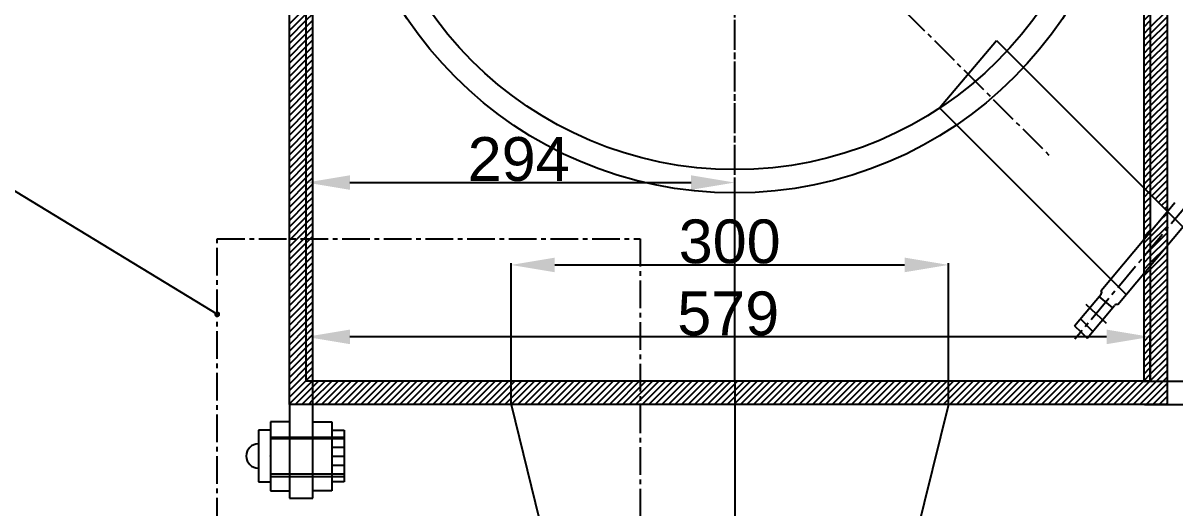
# Model space of a CAD drawing. Header units: millimetres. Extents: x 26210 to 45551, y 4625 to 8601.
# Drawn here: x 26623 to 27413, y 7238 to 7571 of the extents above; entities that cross this region are included whole.
import ezdxf
from ezdxf import colors
from ezdxf.entities.mleader import LeaderData, LeaderLine
from ezdxf.math import Vec2, Vec3

# ---------------------------------------------------------------- set-up
doc = ezdxf.new("R2010")
doc.units = ezdxf.units.MM
doc.linetypes.add('CENTER2', pattern=[28.575, 19.05, -3.175, 3.175, -3.175])
doc.styles.get("Standard").update_dxf_attribs({"font": 'arial.ttf'})
doc.dimstyles.new('ISO-25', dxfattribs={"dimtxt": 2.5, "dimasz": 2.5, "dimexe": 1.25, "dimexo": 0.625, "dimtad": 1, "dimdsep": 46, "dimtxsty": 'Standard', "dimcen": 2.5, "dimadec": 0, "dimazin": 0, "dimtfac": 1, "dimtmove": 0, "dimatfit": 3, "dimfxl": 1, "dimarcsym": 0})
pattern_1 = [(45, (8226.15, 5222.2448), (-2.24506403, 2.24506403), [])]

# ---------------------------------------------------------------- blocks, each defined once
blk = doc.blocks.new('*U189')
at = {"color": 0, "linetype": 'CENTER2', "lineweight": -3, "transparency": 16777216}
blk.add_line((48.94, 58.47), (-47.83, -57.14), dxfattribs=at)
blk = doc.blocks.new('*U188')
at = {"color": 0, "linetype": 'CENTER2', "lineweight": -3, "transparency": 16777216}
blk.add_line((-7.01, 6.49), (7.01, -6.49), dxfattribs=at)
blk = doc.blocks.new('*D200')
at = {"color": 0, "lineweight": -2, "transparency": 16777216}
for p, q in [((26817.15, 7325.65), (26817.15, 7356.57)), ((27396.15, 7325.65), (27396.15, 7356.57)), ((27366.15, 7355.32), (26847.15, 7355.32))]:
    blk.add_line(p, q, dxfattribs=at)
at = {"color": 0, "lineweight": -3, "transparency": 16777216}
for points in [[(26847.15, 7360.32), (26847.15, 7350.32), (26817.15, 7355.32)], [(27366.15, 7360.32), (27366.15, 7350.32), (27396.15, 7355.32)]]:
    blk.add_solid(points, dxfattribs=at)
at = {"layer": 'Defpoints', "color": 0, "lineweight": -3, "transparency": 16777216}
for p in [(26817.15, 7355.32), (26817.15, 7325.02), (27396.15, 7325.02)]:
    blk.add_point(p, dxfattribs=at)
at = {"color": 0, "transparency": 16777216, "insert": (27106.65, 7371.26), "char_height": 30, "attachment_point": 5}
blk.add_mtext('579', dxfattribs=at)
blk = doc.blocks.new('*D201')
at = {"color": 0, "lineweight": -2, "transparency": 16777216}
for p, q in [((27396.78, 8075.02), (27521.81, 8075.02)), ((27520.56, 8045.02), (27520.56, 7355.02)), ((27396.78, 7325.02), (27521.81, 7325.02))]:
    blk.add_line(p, q, dxfattribs=at)
at = {"color": 0, "lineweight": -3, "transparency": 16777216}
for points in [[(27515.56, 8045.02), (27525.56, 8045.02), (27520.56, 8075.02)], [(27515.56, 7355.02), (27525.56, 7355.02), (27520.56, 7325.02)]]:
    blk.add_solid(points, dxfattribs=at)
at = {"layer": 'Defpoints', "color": 0, "lineweight": -3, "transparency": 16777216}
for p in [(27396.15, 8075.02), (27396.15, 7325.02), (27520.56, 7325.02)]:
    blk.add_point(p, dxfattribs=at)
at = {"color": 0, "transparency": 16777216, "insert": (27504.62, 7700.02), "char_height": 30, "attachment_point": 5, "rotation": 90}
blk.add_mtext('750', dxfattribs=at)
blk = doc.blocks.new('*U198')
at = {"color": 0, "linetype": 'CENTER2', "transparency": 16777216}
for p, q in [((0, 51), (0, 350)), ((-258.5, 0), (-51, 0)), ((51, 0), (258.5, 0)), ((0, -258.5), (0, -51))]:
    blk.add_line(p, q, dxfattribs=at)
at = {"color": 0, "linetype": 'Continuous', "transparency": 16777216}
for p, q in [((0, -25.5), (0, 25.5)), ((-25.5, 0), (25.5, 0))]:
    blk.add_line(p, q, dxfattribs=at)
blk = doc.blocks.new('*U199')
at = {"color": 0, "linetype": 'CENTER2', "transparency": 16777216}
for p, q in [((0, 51), (0, 350)), ((-258.5, 0), (-51, 0)), ((51, 0), (258.5, 0)), ((0, -400), (0, -51))]:
    blk.add_line(p, q, dxfattribs=at)
at = {"color": 0, "linetype": 'Continuous', "transparency": 16777216}
for p, q in [((0, -25.5), (0, 25.5)), ((-25.5, 0), (25.5, 0))]:
    blk.add_line(p, q, dxfattribs=at)
blk = doc.blocks.new('*U204')
at = {"color": 0, "linetype": 'CENTER2', "lineweight": -3, "transparency": 16777216}
for p, q in [((0, 51), (0, 258.5)), ((-258.5, 0), (-51, 0)), ((51, 0), (258.5, 0)), ((0, -258.5), (0, -51))]:
    blk.add_line(p, q, dxfattribs=at)
at = {"color": 0, "linetype": 'Continuous', "lineweight": -3, "transparency": 16777216}
for p, q in [((0, -25.5), (0, 25.5)), ((-25.5, 0), (25.5, 0))]:
    blk.add_line(p, q, dxfattribs=at)
blk = doc.blocks.new('*D207')
at = {"color": 0, "lineweight": -2, "transparency": 16777216}
for p, q in [((26957.65, 7309.65), (26957.65, 7405.93)), ((26987.65, 7404.68), (27227.65, 7404.68)), ((27257.65, 7309.65), (27257.65, 7405.93))]:
    blk.add_line(p, q, dxfattribs=at)
at = {"color": 0, "lineweight": -3, "transparency": 16777216}
for points in [[(26987.65, 7409.68), (26987.65, 7399.68), (26957.65, 7404.68)], [(27227.65, 7409.68), (27227.65, 7399.68), (27257.65, 7404.68)]]:
    blk.add_solid(points, dxfattribs=at)
at = {"layer": 'Defpoints', "color": 0, "lineweight": -3, "transparency": 16777216}
for p in [(27257.65, 7404.68), (26957.65, 7309.02), (27257.65, 7309.02)]:
    blk.add_point(p, dxfattribs=at)
at = {"color": 0, "transparency": 16777216, "insert": (27107.65, 7420.63), "char_height": 30, "attachment_point": 5}
blk.add_mtext('300', dxfattribs=at)
blk = doc.blocks.new('*D209')
at = {"color": 0, "lineweight": -2, "transparency": 16777216}
for p, q in [((27466.27, 7355.02), (27466.27, 7385.02)), ((27392.28, 7325.02), (27467.52, 7325.02)), ((27466.27, 7325.02), (27466.27, 7309.02)), ((27392.28, 7309.02), (27467.52, 7309.02)), ((27466.27, 7279.02), (27466.27, 7207.64))]:
    blk.add_line(p, q, dxfattribs=at)
at = {"color": 0, "lineweight": -3, "transparency": 16777216}
for points in [[(27461.27, 7355.02), (27471.27, 7355.02), (27466.27, 7325.02)], [(27461.27, 7279.02), (27471.27, 7279.02), (27466.27, 7309.02)]]:
    blk.add_solid(points, dxfattribs=at)
at = {"layer": 'Defpoints', "color": 0, "lineweight": -3, "transparency": 16777216}
for p in [(27391.65, 7325.02), (27391.65, 7309.02), (27466.27, 7309.02)]:
    blk.add_point(p, dxfattribs=at)
at = {"color": 0, "transparency": 16777216, "insert": (27450.33, 7228.33), "char_height": 30, "attachment_point": 5, "rotation": 90}
blk.add_mtext('16', dxfattribs=at)
blk = doc.blocks.new('*D210')
at = {"color": 0, "lineweight": -2, "transparency": 16777216}
for p, q in [((26817.15, 7325.65), (26817.15, 7462.42)), ((26847.15, 7461.17), (27081.15, 7461.17)), ((27111.15, 7325.65), (27111.15, 7462.42))]:
    blk.add_line(p, q, dxfattribs=at)
at = {"color": 0, "lineweight": -3, "transparency": 16777216}
for points in [[(26847.15, 7466.17), (26847.15, 7456.17), (26817.15, 7461.17)], [(27081.15, 7466.17), (27081.15, 7456.17), (27111.15, 7461.17)]]:
    blk.add_solid(points, dxfattribs=at)
at = {"layer": 'Defpoints', "color": 0, "lineweight": -3, "transparency": 16777216}
for p in [(27111.15, 7461.17), (26817.15, 7325.02), (27111.15, 7325.02)]:
    blk.add_point(p, dxfattribs=at)
at = {"color": 0, "transparency": 16777216, "insert": (26962.91, 7477.12), "char_height": 30, "attachment_point": 5}
blk.add_mtext('294', dxfattribs=at)
blk = doc.blocks.new('_Dot')
at = {"color": 0, "linetype": 'ByBlock', "lineweight": -2}
blk.add_line((-0.5, 0), (-1, 0), dxfattribs=at)
at = {"color": 0, "linetype": 'ByBlock', "lineweight": -3, "const_width": 0.5}
blk.add_lwpolyline([(-0.25, 0, 1), (0.25, 0, 1)], format="xyb", close=True, dxfattribs=at)

msp = doc.modelspace()

# ---------------------------------------------------------------- hatches: boundary and pattern name
at = {"linetype": 'Continuous', "lineweight": -3}
h = msp.add_hatch(dxfattribs=at)
h.set_pattern_fill('ANSI31', color=256, style=0)
h.set_pattern_definition(pattern_1)
h.paths.add_polyline_path([(26834.653, 8091.024), (26805.653, 8091.024), (26805.653, 8091.024), (26805.653, 8086.527), (26834.653, 8086.527)])
h.paths.add_polyline_path([(27407.653, 7417.663), (27396.153, 7403.924), (27396.153, 7325.024), (26821.653, 7325.024), (26821.653, 7309.024), (27407.653, 7309.024)])
h.paths.add_polyline_path([(27407.653, 7441.037), (27407.37, 7440.696), (27396.153, 7427.295), (27396.153, 7415.61), (27407.653, 7429.349)])
h.paths.add_polyline_path([(27407.653, 7429.349), (27396.153, 7415.61), (27396.153, 7403.924), (27407.653, 7417.663)])
h = msp.add_hatch(dxfattribs=at)
h.set_pattern_fill('ANSI31', color=256, style=0)
h.set_pattern_definition(pattern_1)
h.paths.add_polyline_path([(26821.653, 7725.024), (26817.153, 7725.024), (26817.153, 7700.024), (26821.653, 7700.024)], flags=17)
h.paths.add_polyline_path([(26821.653, 8075.024), (26817.153, 8075.024), (26817.153, 7725.024), (26821.653, 7725.024)])
h.paths.add_polyline_path([(26821.653, 7725.024), (26817.153, 7725.024), (26817.153, 7700.024), (26817.153, 7325.024), (26821.653, 7325.024)])
h.paths.add_polyline_path([(27396.153, 7725.024), (27391.653, 7725.024), (27391.653, 7457.663), (27396.153, 7453.163)])
h.paths.add_polyline_path([(27396.153, 7453.163), (27391.653, 7457.663), (27391.653, 7421.919), (27396.153, 7427.295)])
h.paths.add_polyline_path([(27396.153, 7403.924), (27391.653, 7398.547), (27391.653, 7325.024), (27396.153, 7325.024)])
h.paths.add_polyline_path([(27396.153, 7415.61), (27391.653, 7410.233), (27391.653, 7398.547), (27396.153, 7403.924)])
h.paths.add_polyline_path([(27396.153, 7415.61), (27396.153, 7427.295), (27391.653, 7421.919), (27391.653, 7410.233)])

# ---------------------------------------------------------------- linework, layer by layer
at = {"color": 0, "linetype": 'Continuous', "lineweight": -3}
for p, q in [((26805.653, 7309.024), (26805.653, 8091.024)), ((26805.653, 7309.024), (26805.653, 8085.475)), ((27407.653, 8091.024), (27407.653, 7309.024)), ((27407.653, 8091.024), (27407.653, 7309.024)), ((26817.153, 7325.024), (26817.153, 8075.024)), ((26821.653, 7325.024), (26821.653, 8075.024)), ((27391.653, 8075.024), (27391.653, 7325.024)), ((27396.153, 8075.024), (27396.153, 7325.024)), ((27251.527, 7512.512), (27290.772, 7558.544)), ((27290.772, 7558.544), (27418.588, 7430.728)), ((27251.527, 7512.512), (27379.733, 7384.306)), ((27407.654, 7441.037), (27413.095, 7447.555)), ((27362.489, 7387.078), (27407.37, 7440.696)), ((27373.993, 7377.448), (27424.99, 7438.377)), ((27407.37, 7440.696), (27407.937, 7441.379)), ((27344.218, 7362.97), (27362.374, 7384.662)), ((27360.952, 7382.962), (27370.215, 7375.209)), ((27352.796, 7354.397), (27371.637, 7376.908)), ((27348.23, 7367.763), (27356.717, 7359.083)), ((27344.218, 7362.97), (27348.506, 7358.682)), ((27348.506, 7358.682), (27352.793, 7354.394)), ((26821.653, 7325.024), (26817.153, 7325.024)), ((27391.653, 7325.024), (26821.653, 7325.024)), ((26821.653, 7244.72), (26821.653, 7325.024)), ((27111.153, 7325.024), (27111.153, 6809.467)), ((27391.653, 7325.024), (27396.153, 7325.024)), ((27407.653, 7309.024), (26805.653, 7309.024)), ((26805.653, 7309.024), (26805.653, 7244.72)), ((26821.653, 7309.024), (26805.653, 7309.024)), ((26957.653, 7309.024), (27007.653, 7106.024)), ((27257.653, 7309.024), (27207.653, 7106.024)), ((26805.653, 7297.065), (26792.653, 7297.065)), ((26792.653, 7297.065), (26792.653, 7249.798)), ((26821.653, 7297.065), (26834.653, 7297.065)), ((26834.653, 7297.065), (26834.653, 7249.798)), ((26792.653, 7291.321), (26784.366, 7291.321)), ((26784.366, 7291.321), (26784.366, 7255.919)), ((26792.653, 7286.615), (26843.319, 7286.615)), ((26792.653, 7285.562), (26834.653, 7285.562)), ((26834.653, 7291.321), (26843.319, 7291.321)), ((26834.653, 7285.562), (26843.319, 7285.562)), ((26843.319, 7291.321), (26843.319, 7255.919)), ((26834.653, 7279.724), (26843.319, 7279.724)), ((26834.653, 7273.432), (26843.319, 7273.432)), ((26834.653, 7267.36), (26843.319, 7267.36)), ((26784.366, 7255.919), (26792.653, 7255.919)), ((26792.653, 7261.352), (26834.653, 7261.352)), ((26792.653, 7259.599), (26843.319, 7259.599)), ((26834.653, 7261.352), (26843.319, 7261.352)), ((26843.319, 7255.919), (26834.653, 7255.919)), ((26792.653, 7249.798), (26805.653, 7249.798)), ((26834.653, 7249.798), (26821.653, 7249.798)), ((26805.653, 7244.72), (26821.653, 7244.72))]:
    msp.add_line(p, q, dxfattribs=at)
for p, q in [((26817.153, 7325.024), (26817.153, 8075.024)), ((27396.153, 8075.024), (27396.153, 7325.024)), ((27396.153, 7325.024), (26817.153, 7325.024))]:
    msp.add_line(p, q)
at = {"color": 0, "linetype": 'CENTER2', "lineweight": -3}
msp.add_line((27106.653, 7700.024), (27328.216, 7478.461), dxfattribs=at)
at = {"linetype": 'Continuous', "lineweight": -3}
for p, q in [((26805.653, 7569.935), (26817.153, 7581.435)), ((27396.153, 7567.738), (27407.653, 7579.238)), ((26805.653, 7565.445), (26817.153, 7576.945)), ((26805.653, 7560.955), (26817.153, 7572.455)), ((27396.153, 7563.248), (27407.653, 7574.748)), ((27396.153, 7558.758), (27407.653, 7570.258)), ((26805.653, 7556.465), (26817.153, 7567.965)), ((26805.653, 7551.975), (26817.153, 7563.475)), ((27396.153, 7554.268), (27407.653, 7565.768)), ((26805.653, 7547.485), (26817.153, 7558.985)), ((26805.653, 7542.994), (26817.153, 7554.494)), ((27396.153, 7549.778), (27407.653, 7561.278)), ((27396.153, 7545.288), (27407.653, 7556.788)), ((26805.653, 7538.504), (26817.153, 7550.004)), ((27396.153, 7540.797), (27407.653, 7552.297)), ((27396.153, 7536.307), (27407.653, 7547.807)), ((26805.653, 7534.014), (26817.153, 7545.514)), ((26805.653, 7529.524), (26817.153, 7541.024)), ((27396.153, 7531.817), (27407.653, 7543.317)), ((27396.153, 7527.327), (27407.653, 7538.827)), ((26805.653, 7525.034), (26817.153, 7536.534)), ((26805.653, 7520.544), (26817.153, 7532.044)), ((27396.153, 7522.837), (27407.653, 7534.337)), ((26805.653, 7516.054), (26817.153, 7527.554)), ((26805.653, 7511.563), (26817.153, 7523.063)), ((27396.153, 7518.347), (27407.653, 7529.847)), ((27396.153, 7513.857), (27407.653, 7525.357)), ((26805.653, 7507.073), (26817.153, 7518.573)), ((27396.153, 7509.367), (27407.653, 7520.867)), ((27396.153, 7504.876), (27407.653, 7516.376)), ((26805.653, 7502.583), (26817.153, 7514.083)), ((26805.653, 7498.093), (26817.153, 7509.593)), ((27396.153, 7500.386), (27407.653, 7511.886)), ((27396.153, 7495.896), (27407.653, 7507.396)), ((26805.653, 7493.603), (26817.153, 7505.103)), ((26805.653, 7489.113), (26817.153, 7500.613)), ((27396.153, 7491.406), (27407.653, 7502.906)), ((26805.653, 7484.623), (26817.153, 7496.123)), ((26805.653, 7480.133), (26817.153, 7491.633)), ((27396.153, 7486.916), (27407.653, 7498.416)), ((27396.153, 7482.426), (27407.653, 7493.926)), ((26805.653, 7475.642), (26817.153, 7487.142)), ((27396.153, 7477.936), (27407.653, 7489.436)), ((27396.153, 7473.446), (27407.653, 7484.946)), ((26805.653, 7471.152), (26817.153, 7482.652)), ((26805.653, 7466.662), (26817.153, 7478.162)), ((27396.153, 7468.955), (27407.653, 7480.455)), ((27396.153, 7464.465), (27407.653, 7475.965)), ((26805.653, 7462.172), (26817.153, 7473.672)), ((26805.653, 7457.682), (26817.153, 7469.182)), ((27396.153, 7459.975), (27407.653, 7471.475)), ((26805.653, 7453.192), (26817.153, 7464.692)), ((26805.653, 7448.702), (26817.153, 7460.202)), ((27396.153, 7455.485), (27407.653, 7466.985)), ((27397.237, 7452.079), (27407.653, 7462.495)), ((26805.653, 7444.212), (26817.153, 7455.712)), ((27399.482, 7449.834), (27407.653, 7458.005)), ((27401.727, 7447.589), (27407.653, 7453.515)), ((26805.653, 7439.721), (26817.153, 7451.221)), ((26805.653, 7435.231), (26817.153, 7446.731)), ((27403.972, 7445.344), (27407.653, 7449.025)), ((27406.217, 7443.099), (27407.653, 7444.534)), ((26805.653, 7430.741), (26817.153, 7442.241)), ((26805.653, 7426.251), (26817.153, 7437.751)), ((26805.653, 7421.761), (26817.153, 7433.261)), ((26805.653, 7417.271), (26817.153, 7428.771)), ((26805.653, 7412.781), (26817.153, 7424.281)), ((26805.653, 7408.291), (26817.153, 7419.791)), ((26805.653, 7403.8), (26817.153, 7415.3)), ((26805.653, 7399.31), (26817.153, 7410.81)), ((26805.653, 7394.82), (26817.153, 7406.32)), ((26805.653, 7390.33), (26817.153, 7401.83)), ((26805.653, 7385.84), (26817.153, 7397.34)), ((26805.653, 7381.35), (26817.153, 7392.85)), ((26805.653, 7376.86), (26817.153, 7388.36)), ((26805.653, 7372.37), (26817.153, 7383.87)), ((26805.653, 7367.879), (26817.153, 7379.379)), ((26805.653, 7363.389), (26817.153, 7374.889)), ((26805.653, 7358.899), (26817.153, 7370.399)), ((26805.653, 7354.409), (26817.153, 7365.909)), ((26805.653, 7349.919), (26817.153, 7361.419)), ((26805.653, 7345.429), (26817.153, 7356.929)), ((26805.653, 7340.939), (26817.153, 7352.439)), ((26805.653, 7336.448), (26817.153, 7347.948)), ((26805.653, 7331.958), (26817.153, 7343.458)), ((26805.653, 7327.468), (26817.153, 7338.968)), ((26805.653, 7322.978), (26817.153, 7334.478)), ((26805.653, 7318.488), (26817.153, 7329.988)), ((26805.653, 7313.998), (26817.153, 7325.498)), ((26805.653, 7309.508), (26821.17, 7325.024)), ((26809.66, 7309.024), (26821.653, 7321.018)), ((26814.15, 7309.024), (26821.653, 7316.527)), ((26818.64, 7309.024), (26821.653, 7312.037))]:
    msp.add_line(p, q, dxfattribs=at)
at = {"color": 1, "linetype": 'CENTER2', "lineweight": -3}
msp.add_lwpolyline([(26756.119, 7422.533), (27046.329, 7422.533), (27046.329, 6968.742), (26756.119, 6968.742)], close=True, dxfattribs=at)
at = {"color": 3}
for radius in [271, 255]:
    msp.add_circle((27111.153, 7725.024), radius, dxfattribs=at)
at = {"color": 0, "linetype": 'Continuous', "lineweight": -3}
for centre, radius, start, end in [((27360.84, 7385.945), 2, 320.070827, 34.485305), ((27373.171, 7375.624), 2, 65.735093, 140.070827), ((26784.366, 7273.62), 8.289, 90, 270), ((26784.366, 7273.62), 8.289, 358.701629, 1.298371)]:
    msp.add_arc(centre, radius, start, end, dxfattribs=at)

# ---------------------------------------------------------------- block references
at = {"color": 2, "linetype": 'CENTER2'}
for name in ['*U198', '*U199']:
    msp.add_blockref(name, (27111.153, 7725.024), dxfattribs=at)
at = {"color": 2, "linetype": 'CENTER2', "lineweight": -3}
for name, p in [('*U204', (27111.153, 7725.024)), ('*U189', (27392.211, 7410.899)), ('*U188', (27359.045, 7371.274))]:
    msp.add_blockref(name, p, dxfattribs=at)

# ---------------------------------------------------------------- dimensions: what is measured, and where the dimension line sits
at = {"color": 4}
for base, p1, p2, picture, middle in [((27520.562, 7325.024), (27396.153, 8075.024), (27396.153, 7325.024), '*D201', (27504.62, 7700.024)), ((27466.269, 7309.024), (27391.653, 7325.024), (27391.653, 7309.024), '*D209', (27450.326, 7228.334))]:
    dim = msp.add_linear_dim(base=base, p1=p1, p2=p2, angle=90, dimstyle='ISO-25', override={"dimtxt": 30, "dimasz": 30}, dxfattribs=at)
    dim.commit()
    dim.dimension.update_dxf_attribs({"geometry": picture, "text_midpoint": middle})
for base, p1, p2, picture, middle in [((27111.153, 7461.173), (26817.153, 7325.024), (27111.153, 7325.024), '*D210', (26962.914, 7461.173)), ((26817.153, 7355.322), (27396.153, 7325.024), (26817.153, 7325.024), '*D200', (27106.653, 7355.322))]:
    dim = msp.add_linear_dim(base=base, p1=p1, p2=p2, dimstyle='ISO-25', override={"dimtxt": 30, "dimasz": 30}, dxfattribs=at)
    dim.commit()
    dim.dimension.update_dxf_attribs({"geometry": picture, "text_midpoint": middle, "dimtype": 160})
dim = msp.add_linear_dim(base=(27257.653, 7404.682), p1=(26957.653, 7309.024), p2=(27257.653, 7309.024), dimstyle='ISO-25', override={"dimtxt": 30, "dimasz": 30}, dxfattribs=at)
dim.commit()
dim.dimension.update_dxf_attribs({"geometry": '*D207', "text_midpoint": (27107.653, 7420.634)})

# ---------------------------------------------------------------- leaders
at = {"color": 6, "linetype": 'Continuous', "lineweight": -3}
ml = msp.add_multileader_mtext('Standard', dxfattribs=at)
ml.set_content('W', color=6)
ml.set_leader_properties(color=3)
ml.set_arrow_properties(name='DOT')
ml.build(insert=Vec2(0, 0))
ctx = ml.context
ctx.base_point, ctx.char_height, ctx.plane_origin = Vec3(26574.731, 7458.26), 20, Vec3(26756.119, 7370.831)
ctx.text_align_type = 2
notes = []
notes.append((ctx, [(0, (1, 1, 0), (26612.448, 7458.26), (-1, 0), 8, [(0, [(26756.119, 7370.831)], 0, [])])]))
ctx.mtext.insert, ctx.mtext.alignment, ctx.mtext.flow_direction = Vec3(26602.448, 7468.26), 3, 5
ml = msp.add_multileader_mtext('Standard', dxfattribs=at)
ml.set_content('22', color=1)
ml.set_leader_properties(color=3)
ml.set_arrow_properties(name='DOT')
ml.build(insert=Vec2(0, 0))
ml.multileader.update_dxf_attribs({"has_dogleg": 0, "arrow_head_size": 20})
ctx = ml.context
ctx.base_point, ctx.char_height, ctx.arrow_head_size, ctx.plane_origin = Vec3(26537.397, 7265.947), 40, 20, Vec3(26670.316, 7078.864)
notes.append((ctx, [(0, (1, 1, 0), (26606.969, 7265.947), (-1, 0), 8, [(0, [(26670.316, 7078.864)], 0, [])])]))
ctx.mtext.insert, ctx.mtext.flow_direction = Vec3(26539.397, 7285.947), 5
for ctx, leaders in notes:
    for number, flags, end, landing, length, lines in leaders:
        leader = LeaderData()
        leader.index, (leader.has_last_leader_line, leader.has_dogleg_vector, leader.attachment_direction) = number, flags
        leader.last_leader_point, leader.dogleg_vector, leader.dogleg_length = Vec3(end), Vec3(landing), length
        for number, points, colour, breaks in lines:
            line = LeaderLine()
            line.index, line.vertices, line.color, line.breaks = number, Vec3.list(points), colors.encode_raw_color(colour), breaks
            leader.lines.append(line)
        ctx.leaders.append(leader)

doc.saveas('drawing.dxf')
